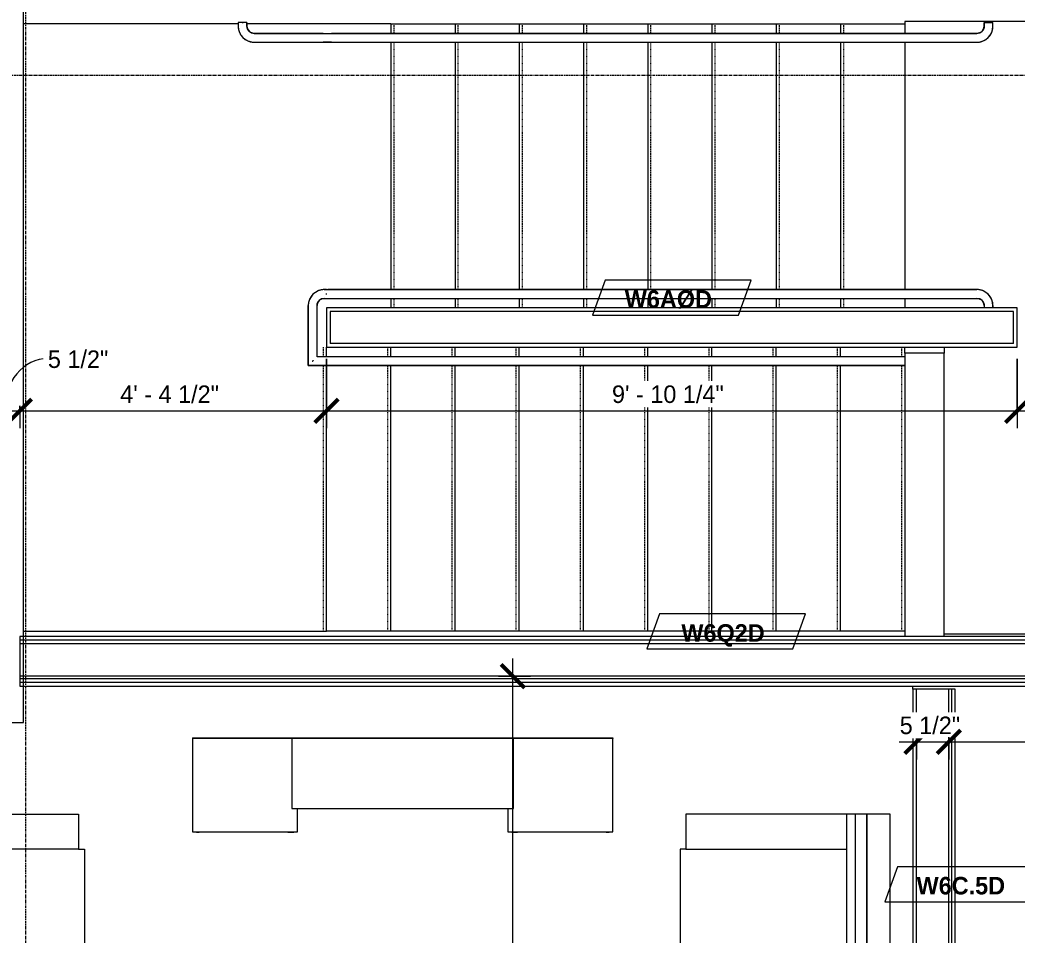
# Model space of a CAD drawing. Header units: inches. Extents: x -4058 to -1781, y 9814 to 12264.
# Drawn here: x -3823.8 to -3653.1, y 11387.9 to 11544.7 of the extents above; entities that cross this region are included whole.
import ezdxf

# ---------------------------------------------------------------- set-up
doc = ezdxf.new("R2010")
doc.units = ezdxf.units.IN
doc.header["$MEASUREMENT"] = 0
for name, pattern in [('Dash 3_32_', [0.1875, 0.09375, -0.09375]), ('Grid Line 1_2_', [0.875, 0.5, -0.125, 0.125, -0.125]), ('Overhead 1_16_', [0.101562, 0.0625, -0.039062])]:
    doc.linetypes.add(name, pattern=pattern)
for name, color, linetype, lineweight in [('0-1', 7, 'Continuous', 5), ('0-2', 7, 'Continuous', 9), ('A-ANNO-DIMS', 211, 'Continuous', 9), ('A-ANNO-DIMS-32', 211, 'Continuous', 9), ('A-DETL-1', 90, 'Dash 3_32_', 9), ('A-FLOR-1', 7, 'Continuous', 9), ('A-FLOR-2', 192, 'Continuous', 9), ('A-FLOR-HRAL-1', 7, 'Continuous', 9), ('A-WALL-1', 7, 'Continuous', 9), ('A-WALL-IDEN', 211, 'Continuous', 9), ('I-FURN', 30, 'Continuous', 9), ('I-WALL-3', 7, 'Continuous', 9), ('Q-CASE-1', 7, 'Continuous', 9), ('S-GRID-1', 1, 'Grid Line 1_2_', 9), ('S-STRS-1', 7, 'Continuous', 9), ('S-STRS-2', 7, 'Overhead 1_16_', 9)]:
    doc.layers.add(name, color=color, linetype=linetype, lineweight=lineweight)
doc.styles.add('Century Gothic', font='ufonts.com_century-gothic.ttf', dxfattribs={"height": 3})
doc.styles.add('Century Gothic_B', font='GOTHICB.TTF', dxfattribs={"height": 3})
doc.dimstyles.new('MARKETING_DIMENSION', dxfattribs={"dimscale": 12, "dimtxt": 3.132505, "dimasz": 0.333333, "dimexe": 0.25, "dimexo": 0.166667, "dimgap": 0.041667, "dimtad": 1, "dimdec": 4, "dimrnd": 0.0625, "dimzin": 3, "dimdsep": 46, "dimlunit": 4, "dimtxsty": 'Century Gothic', "dimblk1": 'OBLIQUE', "dimblk2": 'OBLIQUE', "dimsah": 1, "dimcen": 0.09, "dimdle": 0.25, "dimazin": 0, "dimtfac": 1, "dimtdec": 4, "dimtix": 1, "dimtmove": 0, "dimatfit": 3, "dimfxl": 1, "dimtvp": 1, "dimtfill": 1, "dimfrac": 2, "dimtolj": 1, "dimtzin": 0, "dimarcsym": 2})
doc.dimstyles.new('THE_DIMENSION_STRING_1', dxfattribs={"dimscale": 12, "dimtxt": 3.132505, "dimasz": 0.333333, "dimexe": 0.25, "dimexo": 0.166667, "dimgap": 0.041667, "dimtad": 1, "dimdec": 4, "dimrnd": 0.0625, "dimzin": 3, "dimdsep": 46, "dimlunit": 4, "dimtxsty": 'Century Gothic', "dimblk1": 'OBLIQUE', "dimblk2": 'OBLIQUE', "dimsah": 1, "dimcen": 0.09, "dimdle": 0.25, "dimazin": 0, "dimtfac": 1, "dimtdec": 4, "dimtix": 1, "dimtmove": 1, "dimatfit": 3, "dimfxl": 1, "dimtvp": 1, "dimtfill": 1, "dimfrac": 2, "dimtolj": 1, "dimtzin": 0, "dimarcsym": 2})
doc.dimstyles.new('THE_DIMENSION_STRING_2', dxfattribs={"dimscale": 12, "dimtxt": 3.132505, "dimasz": 0.333333, "dimexe": 0.25, "dimexo": 0.166667, "dimgap": 0.041667, "dimtad": 1, "dimdec": 4, "dimrnd": 0.0625, "dimzin": 3, "dimdsep": 46, "dimlunit": 4, "dimtxsty": 'Century Gothic', "dimblk1": 'OBLIQUE', "dimblk2": 'OBLIQUE', "dimsah": 1, "dimcen": 0.09, "dimdle": 0.25, "dimazin": 0, "dimtfac": 1, "dimtdec": 4, "dimtix": 1, "dimtmove": 0, "dimatfit": 3, "dimfxl": 1, "dimtvp": 1, "dimtfill": 1, "dimfrac": 2, "dimtolj": 1, "dimtzin": 0, "dimarcsym": 2})

# ---------------------------------------------------------------- blocks, each defined once
blk = doc.blocks.new('CTR - 1st Phase - Shell_rvt-1-UNITS PLANS - 3RD FLOOR')
at = {"layer": 'A-WALL-1'}
for p, q in [((-3823.2, 11433.2), (-3823.2, 11548.78)), ((-3823.2, 11424.95), (-3823.2, 11433.2)), ((-3823.2, 11424.33), (-3823.2, 11424.95)), ((-3851.85, 11424.33), (-3823.2, 11424.33))]:
    blk.add_line(p, q, dxfattribs=at)
blk = doc.blocks.new('CTR - 1st Phase - Common Walls_rvt-1-UNITS PLANS - 3RD FLOOR')
at = {"layer": 'A-WALL-1'}
for p, q in [((-3670.27, 11369.86), (-3670.27, 11430.06)), ((-3664.77, 11369.86), (-3664.77, 11430.06)), ((-3664.27, 11369.86), (-3664.27, 11430.06))]:
    blk.add_line(p, q, dxfattribs=at)
at = {"layer": 'I-WALL-3'}
for p, q in [((-3670.9, 11430.06), (-3670.9, 11369.86)), ((-3663.65, 11430.06), (-3670.9, 11430.06)), ((-3663.65, 11369.86), (-3663.65, 11430.06))]:
    blk.add_line(p, q, dxfattribs=at)
blk = doc.blocks.new('Top Rail Type - Top Rail_Internal_-2687278-UNITS PLANS - 3RD FLOOR')
at = {"layer": 'A-FLOR-HRAL-1'}
for p, q in [((-3771.3, 11498.5), (-3771.7, 11498.5)), ((-3759.93, 11498.5), (-3771.11, 11498.5)), ((-3672.41, 11498.5), (-3759.93, 11498.5)), ((-3659.95, 11498.5), (-3671.76, 11498.5)), ((-3771.7, 11497), (-3771.3, 11497)), ((-3771.11, 11497), (-3759.93, 11497)), ((-3759.93, 11497), (-3672.41, 11497)), ((-3671.76, 11497), (-3659.95, 11497)), ((-3774.45, 11495.75), (-3774.45, 11485.5)), ((-3772.95, 11487), (-3772.95, 11495.75)), ((-3658.7, 11495.75), (-3658.7, 11495.38)), ((-3657.2, 11495.38), (-3657.2, 11495.75)), ((-3771.88, 11487), (-3772.95, 11487)), ((-3672.32, 11487), (-3771.23, 11487)), ((-3774.45, 11485.5), (-3771.88, 11485.5)), ((-3771.23, 11485.5), (-3672.32, 11485.5))]:
    blk.add_line(p, q, dxfattribs=at)
at = {"layer": 'A-FLOR-HRAL-1', "flags": 128}
for points in [[(-3771.7, 11498.5), (-3771.81, 11498.5), (-3771.92, 11498.49), (-3772.03, 11498.48), (-3772.14, 11498.47), (-3772.25, 11498.45), (-3772.35, 11498.42), (-3772.46, 11498.39), (-3772.56, 11498.36), (-3772.67, 11498.33), (-3772.77, 11498.28), (-3772.87, 11498.24), (-3772.97, 11498.19), (-3773.07, 11498.14), (-3773.16, 11498.08), (-3773.25, 11498.02), (-3773.34, 11497.96), (-3773.43, 11497.89), (-3773.51, 11497.82), (-3773.59, 11497.75), (-3773.67, 11497.67), (-3773.75, 11497.59), (-3773.82, 11497.5), (-3773.89, 11497.42), (-3773.95, 11497.33), (-3774.01, 11497.24), (-3774.07, 11497.14), (-3774.12, 11497.05), (-3774.17, 11496.95), (-3774.22, 11496.85), (-3774.26, 11496.75), (-3774.3, 11496.65), (-3774.33, 11496.54), (-3774.36, 11496.43), (-3774.39, 11496.33), (-3774.41, 11496.22), (-3774.43, 11496.11), (-3774.44, 11496), (-3774.45, 11495.89), (-3774.45, 11495.78), (-3774.45, 11495.75)], [(-3671.76, 11498.5), (-3671.81, 11498.5), (-3671.86, 11498.5), (-3671.91, 11498.5), (-3671.96, 11498.5), (-3672.01, 11498.5), (-3672.06, 11498.5), (-3672.11, 11498.5), (-3672.16, 11498.5), (-3672.2, 11498.5), (-3672.25, 11498.5), (-3672.3, 11498.5), (-3672.34, 11498.5), (-3672.38, 11498.5), (-3672.41, 11498.5)], [(-3657.2, 11495.75), (-3657.2, 11495.86), (-3657.21, 11495.97), (-3657.22, 11496.08), (-3657.23, 11496.19), (-3657.25, 11496.3), (-3657.28, 11496.41), (-3657.31, 11496.51), (-3657.34, 11496.62), (-3657.38, 11496.72), (-3657.42, 11496.82), (-3657.46, 11496.92), (-3657.51, 11497.02), (-3657.56, 11497.12), (-3657.62, 11497.21), (-3657.68, 11497.3), (-3657.74, 11497.39), (-3657.81, 11497.48), (-3657.88, 11497.57), (-3657.96, 11497.65), (-3658.03, 11497.72), (-3658.11, 11497.8), (-3658.2, 11497.87), (-3658.28, 11497.94), (-3658.37, 11498), (-3658.46, 11498.07), (-3658.56, 11498.12), (-3658.65, 11498.18), (-3658.75, 11498.23), (-3658.85, 11498.27), (-3658.95, 11498.32), (-3659.06, 11498.35), (-3659.16, 11498.39), (-3659.27, 11498.42), (-3659.37, 11498.44), (-3659.48, 11498.46), (-3659.59, 11498.48), (-3659.7, 11498.49), (-3659.81, 11498.5), (-3659.92, 11498.5), (-3659.95, 11498.5)], [(-3772.95, 11495.75), (-3772.95, 11495.8), (-3772.94, 11495.85), (-3772.94, 11495.9), (-3772.93, 11495.95), (-3772.92, 11496), (-3772.91, 11496.05), (-3772.9, 11496.1), (-3772.89, 11496.15), (-3772.87, 11496.19), (-3772.85, 11496.24), (-3772.83, 11496.28), (-3772.81, 11496.33), (-3772.78, 11496.37), (-3772.76, 11496.42), (-3772.73, 11496.46), (-3772.7, 11496.5), (-3772.67, 11496.54), (-3772.64, 11496.58), (-3772.6, 11496.61), (-3772.57, 11496.65), (-3772.53, 11496.68), (-3772.5, 11496.72), (-3772.46, 11496.75), (-3772.42, 11496.78), (-3772.37, 11496.8), (-3772.33, 11496.83), (-3772.29, 11496.85), (-3772.24, 11496.88), (-3772.2, 11496.9), (-3772.15, 11496.92), (-3772.1, 11496.93), (-3772.06, 11496.95), (-3772.01, 11496.96), (-3771.96, 11496.97), (-3771.91, 11496.98), (-3771.86, 11496.99), (-3771.81, 11497), (-3771.76, 11497), (-3771.71, 11497), (-3771.7, 11497)], [(-3672.41, 11497), (-3672.37, 11497), (-3672.33, 11497), (-3672.28, 11497), (-3672.23, 11497), (-3672.19, 11497), (-3672.14, 11497), (-3672.09, 11497), (-3672.04, 11497), (-3672, 11497), (-3671.95, 11497), (-3671.9, 11497), (-3671.85, 11497), (-3671.8, 11497), (-3671.76, 11497)], [(-3659.95, 11497), (-3659.9, 11497), (-3659.85, 11497), (-3659.8, 11496.99), (-3659.75, 11496.99), (-3659.7, 11496.98), (-3659.65, 11496.97), (-3659.6, 11496.95), (-3659.56, 11496.94), (-3659.51, 11496.92), (-3659.46, 11496.9), (-3659.42, 11496.88), (-3659.37, 11496.86), (-3659.33, 11496.84), (-3659.28, 11496.81), (-3659.24, 11496.78), (-3659.2, 11496.75), (-3659.16, 11496.72), (-3659.12, 11496.69), (-3659.09, 11496.66), (-3659.05, 11496.62), (-3659.02, 11496.59), (-3658.99, 11496.55), (-3658.95, 11496.51), (-3658.92, 11496.47), (-3658.9, 11496.43), (-3658.87, 11496.38), (-3658.85, 11496.34), (-3658.82, 11496.3), (-3658.8, 11496.25), (-3658.78, 11496.2), (-3658.77, 11496.16), (-3658.75, 11496.11), (-3658.74, 11496.06), (-3658.73, 11496.01), (-3658.72, 11495.96), (-3658.71, 11495.91), (-3658.7, 11495.87), (-3658.7, 11495.82), (-3658.7, 11495.77), (-3658.7, 11495.75)], [(-3771.23, 11487), (-3771.28, 11487), (-3771.32, 11487), (-3771.37, 11487), (-3771.41, 11487), (-3771.46, 11487), (-3771.51, 11487), (-3771.56, 11487), (-3771.6, 11487), (-3771.65, 11487), (-3771.7, 11487), (-3771.75, 11487), (-3771.8, 11487), (-3771.85, 11487), (-3771.88, 11487)], [(-3771.88, 11485.5), (-3771.83, 11485.5), (-3771.78, 11485.5), (-3771.73, 11485.5), (-3771.69, 11485.5), (-3771.64, 11485.5), (-3771.59, 11485.5), (-3771.54, 11485.5), (-3771.49, 11485.5), (-3771.44, 11485.5), (-3771.4, 11485.5), (-3771.35, 11485.5), (-3771.31, 11485.5), (-3771.26, 11485.5), (-3771.23, 11485.5)]]:
    blk.add_lwpolyline(points, dxfattribs=at)
at = {"layer": 'A-FLOR-HRAL-1'}
blk.add_open_spline([(-3771.32, 11497.67), (-3771.32, 11497.7), (-3771.32, 11497.75), (-3771.32, 11497.8), (-3771.32, 11497.83)], degree=3, dxfattribs=at)
blk.add_open_spline([(-3773.61, 11486.34), (-3773.62, 11486.33), (-3773.65, 11486.3), (-3773.7, 11486.25), (-3773.75, 11486.2), (-3773.78, 11486.17), (-3773.79, 11486.16)], degree=3, knots=[0.46086968, 0.46086968, 0.46086968, 0.46086968, 0.47916667, 0.5, 0.52083333, 0.53913032, 0.53913032, 0.53913032, 0.53913032], dxfattribs=at)
blk = doc.blocks.new('Top Rail Type - Top Rail_Internal_-V3-UNITS PLANS - 3RD FLOOR')
at = {"layer": 'A-FLOR-HRAL-1'}
for p, q in [((-3771.7, 11498.5), (-3771.32, 11498.5)), ((-3771.32, 11498.5), (-3672.8, 11498.5)), ((-3672.8, 11498.5), (-3671.76, 11498.5)), ((-3671.76, 11498.5), (-3659.95, 11498.5)), ((-3771.7, 11497), (-3771.32, 11497)), ((-3771.32, 11497), (-3672.8, 11497)), ((-3672.8, 11497), (-3671.76, 11497)), ((-3671.76, 11497), (-3659.95, 11497)), ((-3774.45, 11485.5), (-3774.45, 11495.75)), ((-3772.95, 11487), (-3772.95, 11495.75)), ((-3658.7, 11495.75), (-3658.7, 11495.38)), ((-3657.2, 11495.75), (-3657.2, 11495.38)), ((-3771.88, 11487), (-3772.95, 11487)), ((-3770.84, 11487), (-3771.88, 11487)), ((-3672.32, 11487), (-3770.84, 11487)), ((-3771.88, 11485.5), (-3774.45, 11485.5)), ((-3770.84, 11485.5), (-3771.88, 11485.5)), ((-3672.32, 11485.5), (-3770.84, 11485.5))]:
    blk.add_line(p, q, dxfattribs=at)
for centre, radius, start, end in [((-3771.7, 11495.75), 2.75, 90, 180), ((-3659.95, 11495.75), 2.75, 0, 90), ((-3771.7, 11495.75), 1.25, 90, 180), ((-3659.95, 11495.75), 1.25, 0, 90)]:
    blk.add_arc(centre, radius, start, end, dxfattribs=at)
blk = doc.blocks.new('Top Rail Type - Top Rail_Internal_-2687280-UNITS PLANS - 3RD FLOOR')
at = {"layer": 'A-FLOR-HRAL-1'}
for p, q in [((-3786.45, 11544.25), (-3786.45, 11543.63)), ((-3785.79, 11544.25), (-3785.61, 11544.25)), ((-3784.95, 11543.63), (-3784.95, 11544.25)), ((-3658.7, 11544.25), (-3658.7, 11543.63)), ((-3658.04, 11544.25), (-3657.86, 11544.25)), ((-3657.2, 11543.63), (-3657.2, 11544.25)), ((-3771.88, 11542.38), (-3783.7, 11542.38)), ((-3759.93, 11542.38), (-3770.45, 11542.38)), ((-3672.41, 11542.38), (-3759.93, 11542.38)), ((-3659.95, 11542.38), (-3671.76, 11542.38)), ((-3783.7, 11540.88), (-3771.88, 11540.88)), ((-3770.45, 11540.88), (-3759.93, 11540.88)), ((-3759.93, 11540.88), (-3672.41, 11540.88)), ((-3671.76, 11540.88), (-3659.95, 11540.88))]:
    blk.add_line(p, q, dxfattribs=at)
at = {"layer": 'A-FLOR-HRAL-1', "flags": 128}
for points in [[(-3786.45, 11543.63), (-3786.45, 11543.52), (-3786.44, 11543.41), (-3786.43, 11543.3), (-3786.41, 11543.19), (-3786.39, 11543.08), (-3786.37, 11542.97), (-3786.34, 11542.87), (-3786.31, 11542.76), (-3786.27, 11542.66), (-3786.23, 11542.56), (-3786.19, 11542.46), (-3786.14, 11542.36), (-3786.09, 11542.26), (-3786.03, 11542.17), (-3785.97, 11542.07), (-3785.9, 11541.98), (-3785.84, 11541.9), (-3785.77, 11541.81), (-3785.69, 11541.73), (-3785.61, 11541.65), (-3785.53, 11541.58), (-3785.45, 11541.51), (-3785.36, 11541.44), (-3785.28, 11541.37), (-3785.18, 11541.31), (-3785.09, 11541.26), (-3784.99, 11541.2), (-3784.9, 11541.15), (-3784.8, 11541.11), (-3784.7, 11541.06), (-3784.59, 11541.03), (-3784.49, 11540.99), (-3784.38, 11540.96), (-3784.27, 11540.94), (-3784.17, 11540.92), (-3784.06, 11540.9), (-3783.95, 11540.89), (-3783.84, 11540.88), (-3783.73, 11540.88), (-3783.7, 11540.88)], [(-3783.7, 11542.38), (-3783.75, 11542.38), (-3783.8, 11542.38), (-3783.85, 11542.39), (-3783.9, 11542.39), (-3783.95, 11542.4), (-3784, 11542.41), (-3784.04, 11542.43), (-3784.09, 11542.44), (-3784.14, 11542.46), (-3784.19, 11542.48), (-3784.23, 11542.5), (-3784.28, 11542.52), (-3784.32, 11542.54), (-3784.36, 11542.57), (-3784.4, 11542.6), (-3784.45, 11542.62), (-3784.48, 11542.65), (-3784.52, 11542.69), (-3784.56, 11542.72), (-3784.6, 11542.76), (-3784.63, 11542.79), (-3784.66, 11542.83), (-3784.69, 11542.87), (-3784.72, 11542.91), (-3784.75, 11542.95), (-3784.78, 11542.99), (-3784.8, 11543.04), (-3784.82, 11543.08), (-3784.84, 11543.13), (-3784.86, 11543.17), (-3784.88, 11543.22), (-3784.9, 11543.27), (-3784.91, 11543.32), (-3784.92, 11543.37), (-3784.93, 11543.41), (-3784.94, 11543.46), (-3784.94, 11543.51), (-3784.95, 11543.56), (-3784.95, 11543.61), (-3784.95, 11543.63)], [(-3659.95, 11540.88), (-3659.84, 11540.88), (-3659.73, 11540.89), (-3659.62, 11540.9), (-3659.51, 11540.91), (-3659.4, 11540.93), (-3659.3, 11540.96), (-3659.19, 11540.98), (-3659.08, 11541.02), (-3658.98, 11541.05), (-3658.88, 11541.09), (-3658.78, 11541.14), (-3658.68, 11541.19), (-3658.58, 11541.24), (-3658.49, 11541.3), (-3658.4, 11541.36), (-3658.31, 11541.42), (-3658.22, 11541.49), (-3658.14, 11541.56), (-3658.05, 11541.63), (-3657.98, 11541.71), (-3657.9, 11541.79), (-3657.83, 11541.87), (-3657.76, 11541.96), (-3657.7, 11542.05), (-3657.63, 11542.14), (-3657.58, 11542.23), (-3657.52, 11542.33), (-3657.47, 11542.43), (-3657.43, 11542.53), (-3657.39, 11542.63), (-3657.35, 11542.73), (-3657.31, 11542.84), (-3657.28, 11542.94), (-3657.26, 11543.05), (-3657.24, 11543.16), (-3657.22, 11543.27), (-3657.21, 11543.38), (-3657.2, 11543.49), (-3657.2, 11543.6), (-3657.2, 11543.63)], [(-3658.7, 11543.63), (-3658.7, 11543.58), (-3658.7, 11543.53), (-3658.71, 11543.48), (-3658.71, 11543.43), (-3658.72, 11543.38), (-3658.73, 11543.33), (-3658.75, 11543.28), (-3658.76, 11543.23), (-3658.78, 11543.19), (-3658.8, 11543.14), (-3658.82, 11543.09), (-3658.84, 11543.05), (-3658.86, 11543.01), (-3658.89, 11542.96), (-3658.92, 11542.92), (-3658.95, 11542.88), (-3658.98, 11542.84), (-3659.01, 11542.8), (-3659.04, 11542.77), (-3659.08, 11542.73), (-3659.11, 11542.7), (-3659.15, 11542.66), (-3659.19, 11542.63), (-3659.23, 11542.6), (-3659.27, 11542.58), (-3659.32, 11542.55), (-3659.36, 11542.52), (-3659.4, 11542.5), (-3659.45, 11542.48), (-3659.5, 11542.46), (-3659.54, 11542.44), (-3659.59, 11542.43), (-3659.64, 11542.42), (-3659.69, 11542.4), (-3659.74, 11542.4), (-3659.79, 11542.39), (-3659.84, 11542.38), (-3659.89, 11542.38), (-3659.94, 11542.38), (-3659.95, 11542.38)], [(-3771.88, 11542.38), (-3771.77, 11542.38), (-3771.66, 11542.38), (-3771.56, 11542.38), (-3771.45, 11542.38), (-3771.34, 11542.38), (-3771.23, 11542.38), (-3771.12, 11542.38), (-3771.02, 11542.38), (-3770.92, 11542.38), (-3770.81, 11542.38), (-3770.71, 11542.38), (-3770.61, 11542.38), (-3770.52, 11542.38), (-3770.45, 11542.38)], [(-3671.76, 11542.38), (-3671.81, 11542.38), (-3671.86, 11542.38), (-3671.91, 11542.38), (-3671.96, 11542.38), (-3672.01, 11542.38), (-3672.06, 11542.38), (-3672.11, 11542.38), (-3672.16, 11542.38), (-3672.2, 11542.38), (-3672.25, 11542.38), (-3672.3, 11542.38), (-3672.34, 11542.38), (-3672.38, 11542.38), (-3672.41, 11542.38)], [(-3770.45, 11540.88), (-3770.55, 11540.88), (-3770.65, 11540.88), (-3770.75, 11540.88), (-3770.85, 11540.88), (-3770.95, 11540.88), (-3771.05, 11540.88), (-3771.16, 11540.88), (-3771.27, 11540.88), (-3771.37, 11540.88), (-3771.48, 11540.88), (-3771.59, 11540.88), (-3771.7, 11540.88), (-3771.81, 11540.88), (-3771.88, 11540.88)], [(-3672.41, 11540.88), (-3672.37, 11540.88), (-3672.33, 11540.88), (-3672.28, 11540.88), (-3672.23, 11540.88), (-3672.19, 11540.88), (-3672.14, 11540.88), (-3672.09, 11540.88), (-3672.04, 11540.88), (-3672, 11540.88), (-3671.95, 11540.88), (-3671.9, 11540.88), (-3671.85, 11540.88), (-3671.8, 11540.88), (-3671.76, 11540.88)]]:
    blk.add_lwpolyline(points, dxfattribs=at)
blk = doc.blocks.new('Top Rail Type - Top Rail_Internal_-V6-UNITS PLANS - 3RD FLOOR')
at = {"layer": 'A-FLOR-HRAL-1'}
for p, q in [((-3784.95, 11544.25), (-3786.45, 11544.25)), ((-3786.45, 11544.25), (-3786.45, 11543.63)), ((-3784.95, 11544.25), (-3784.95, 11543.63)), ((-3658.7, 11544.25), (-3657.2, 11544.25)), ((-3658.7, 11543.63), (-3658.7, 11544.25)), ((-3657.2, 11543.63), (-3657.2, 11544.25)), ((-3783.7, 11542.38), (-3771.88, 11542.38)), ((-3771.88, 11542.38), (-3770.84, 11542.38)), ((-3770.84, 11542.38), (-3672.8, 11542.38)), ((-3672.8, 11542.38), (-3671.76, 11542.38)), ((-3671.76, 11542.38), (-3659.95, 11542.38)), ((-3783.7, 11540.88), (-3771.88, 11540.88)), ((-3771.88, 11540.88), (-3770.84, 11540.88)), ((-3770.84, 11540.88), (-3672.8, 11540.88)), ((-3672.8, 11540.88), (-3671.76, 11540.88)), ((-3671.76, 11540.88), (-3659.95, 11540.88))]:
    blk.add_line(p, q, dxfattribs=at)
for centre, radius, start, end in [((-3783.7, 11543.63), 2.75, 180, 270), ((-3783.7, 11543.63), 1.25, 180, 270), ((-3659.95, 11543.63), 2.75, 270, 0), ((-3659.95, 11543.63), 1.25, 270, 0)]:
    blk.add_arc(centre, radius, start, end, dxfattribs=at)
blk = doc.blocks.new('top of stairs parapet wall2 - top of stairs parapet wall-2386922-UNITS PLANS - 3RD FLOOR')
at = {"layer": 'Q-CASE-1'}
for p, q in [((-2583.7, 10168.59), (-2632.25, 10168.59)), ((-2583.7, 10161.84), (-2583.7, 10168.59)), ((-2632.25, 10161.84), (-2583.7, 10161.84))]:
    blk.add_line(p, q, dxfattribs=at)
blk = doc.blocks.new('CTR - 1st Phase -Stairs _ Elevators_rvt-1-UNITS PLANS - 3RD FLOOR')
at = {"layer": 'A-FLOR-1'}
for p, q in [((-3586.95, 11544.44), (-3672.32, 11544.44)), ((-3672.32, 11544.44), (-3672.32, 11542.38)), ((-3672.32, 11540.88), (-3672.32, 11498.5)), ((-3672.32, 11497), (-3672.32, 11495.38)), ((-3665.57, 11439.56), (-3593.07, 11439.56))]:
    blk.add_line(p, q, dxfattribs=at)
at = {"layer": 'A-WALL-1'}
for p, q in [((-3770.7, 11494.75), (-3770.7, 11489.25)), ((-3653.7, 11494.75), (-3770.7, 11494.75)), ((-3653.7, 11489.25), (-3653.7, 11494.75)), ((-3653.7, 11489.25), (-3770.7, 11489.25)), ((-3629.32, 11438.44), (-3823.82, 11438.44)), ((-3629.32, 11437.81), (-3823.82, 11437.81)), ((-3629.32, 11432.31), (-3823.82, 11432.31)), ((-3629.32, 11431.81), (-3823.82, 11431.81)), ((-3629.32, 11431.19), (-3823.82, 11431.19))]:
    blk.add_line(p, q, dxfattribs=at)
at = {"layer": 'I-WALL-3'}
for p, q in [((-3653.07, 11495.38), (-3771.32, 11495.38)), ((-3771.32, 11495.38), (-3771.32, 11494.75)), ((-3653.07, 11494.75), (-3653.07, 11495.38)), ((-3771.32, 11494.75), (-3771.32, 11489.25)), ((-3653.07, 11489.25), (-3653.07, 11494.75)), ((-3771.32, 11489.25), (-3771.32, 11488.63)), ((-3771.32, 11488.63), (-3653.07, 11488.63)), ((-3672.32, 11487.61), (-3672.32, 11488.63)), ((-3665.57, 11488.63), (-3665.57, 11487.61)), ((-3653.07, 11488.63), (-3653.07, 11489.25)), ((-3629.32, 11439.06), (-3823.82, 11439.06)), ((-3823.82, 11439.06), (-3823.82, 11430.56)), ((-3823.82, 11430.56), (-3629.32, 11430.56))]:
    blk.add_line(p, q, dxfattribs=at)
at = {"layer": 'S-STRS-1'}
for p, q in [((-3786.45, 11544), (-3823.2, 11544)), ((-3760.32, 11544), (-3784.95, 11544)), ((-3760.32, 11544), (-3760.32, 11542.38)), ((-3760.32, 11544), (-3749.32, 11544)), ((-3749.32, 11544), (-3738.32, 11544)), ((-3749.32, 11544), (-3749.32, 11542.38)), ((-3738.32, 11544), (-3727.32, 11544)), ((-3738.32, 11544), (-3738.32, 11542.38)), ((-3727.32, 11544), (-3716.32, 11544)), ((-3727.32, 11544), (-3727.32, 11542.38)), ((-3716.32, 11544), (-3705.32, 11544)), ((-3716.32, 11544), (-3716.32, 11542.38)), ((-3705.32, 11544), (-3694.32, 11544)), ((-3705.32, 11544), (-3705.32, 11542.38)), ((-3694.32, 11544), (-3683.32, 11544)), ((-3694.32, 11544), (-3694.32, 11542.38)), ((-3683.32, 11544), (-3672.32, 11544)), ((-3683.32, 11544), (-3683.32, 11542.38)), ((-3760.32, 11540.88), (-3760.32, 11498.5)), ((-3749.32, 11540.88), (-3749.32, 11498.5)), ((-3738.32, 11540.88), (-3738.32, 11498.5)), ((-3727.32, 11540.88), (-3727.32, 11498.5)), ((-3716.32, 11540.88), (-3716.32, 11498.5)), ((-3705.32, 11540.88), (-3705.32, 11498.5)), ((-3694.32, 11540.88), (-3694.32, 11498.5)), ((-3683.32, 11540.88), (-3683.32, 11498.5)), ((-3760.32, 11497), (-3760.32, 11495.38)), ((-3749.32, 11497), (-3749.32, 11495.38)), ((-3738.32, 11497), (-3738.32, 11495.38)), ((-3727.32, 11497), (-3727.32, 11495.38)), ((-3716.32, 11497), (-3716.32, 11495.38)), ((-3705.32, 11497), (-3705.32, 11495.38)), ((-3694.32, 11497), (-3694.32, 11495.38)), ((-3683.32, 11497), (-3683.32, 11495.38)), ((-3771.32, 11487), (-3771.32, 11488.63)), ((-3760.32, 11487), (-3760.32, 11488.63)), ((-3749.32, 11487), (-3749.32, 11488.63)), ((-3738.32, 11487), (-3738.32, 11488.63)), ((-3727.32, 11487), (-3727.32, 11488.63)), ((-3716.32, 11487), (-3716.32, 11488.63)), ((-3705.32, 11487), (-3705.32, 11488.63)), ((-3694.32, 11487), (-3694.32, 11488.63)), ((-3683.32, 11487), (-3683.32, 11488.63)), ((-3771.32, 11440), (-3771.32, 11485.5)), ((-3760.32, 11440), (-3760.32, 11485.5)), ((-3749.32, 11440), (-3749.32, 11485.5)), ((-3738.32, 11440), (-3738.32, 11485.5)), ((-3727.32, 11440), (-3727.32, 11485.5)), ((-3716.32, 11440), (-3716.32, 11485.5)), ((-3705.32, 11440), (-3705.32, 11485.5)), ((-3694.32, 11440), (-3694.32, 11485.5)), ((-3683.32, 11440), (-3683.32, 11485.5)), ((-3823.2, 11440), (-3771.32, 11440)), ((-3760.32, 11440), (-3771.32, 11440)), ((-3749.32, 11440), (-3760.32, 11440)), ((-3738.32, 11440), (-3749.32, 11440)), ((-3727.32, 11440), (-3738.32, 11440)), ((-3716.32, 11440), (-3727.32, 11440)), ((-3705.32, 11440), (-3716.32, 11440)), ((-3694.32, 11440), (-3705.32, 11440)), ((-3683.32, 11440), (-3694.32, 11440)), ((-3672.32, 11440), (-3683.32, 11440))]:
    blk.add_line(p, q, dxfattribs=at)
at = {"layer": 'S-STRS-2'}
for p, q in [((-3759.82, 11544), (-3759.82, 11542.38)), ((-3748.82, 11544), (-3748.82, 11542.38)), ((-3737.82, 11544), (-3737.82, 11542.38)), ((-3726.82, 11544), (-3726.82, 11542.38)), ((-3715.82, 11544), (-3715.82, 11542.38)), ((-3704.82, 11544), (-3704.82, 11542.38)), ((-3693.82, 11544), (-3693.82, 11542.38)), ((-3682.82, 11544), (-3682.82, 11542.38)), ((-3759.82, 11540.88), (-3759.82, 11498.5)), ((-3748.82, 11540.88), (-3748.82, 11498.5)), ((-3737.82, 11540.88), (-3737.82, 11498.5)), ((-3726.82, 11540.88), (-3726.82, 11498.5)), ((-3715.82, 11540.88), (-3715.82, 11498.5)), ((-3704.82, 11540.88), (-3704.82, 11498.5)), ((-3693.82, 11540.88), (-3693.82, 11498.5)), ((-3682.82, 11540.88), (-3682.82, 11498.5)), ((-3759.82, 11497), (-3759.82, 11495.38)), ((-3748.82, 11497), (-3748.82, 11495.38)), ((-3737.82, 11497), (-3737.82, 11495.38)), ((-3726.82, 11497), (-3726.82, 11495.38)), ((-3715.82, 11497), (-3715.82, 11495.38)), ((-3704.82, 11497), (-3704.82, 11495.38)), ((-3693.82, 11497), (-3693.82, 11495.38)), ((-3682.82, 11497), (-3682.82, 11495.38)), ((-3771.82, 11487), (-3771.82, 11488.63)), ((-3760.82, 11487), (-3760.82, 11488.63)), ((-3749.82, 11487), (-3749.82, 11488.63)), ((-3738.82, 11487), (-3738.82, 11488.63)), ((-3727.82, 11487), (-3727.82, 11488.63)), ((-3716.82, 11487), (-3716.82, 11488.63)), ((-3705.82, 11487), (-3705.82, 11488.63)), ((-3694.82, 11487), (-3694.82, 11488.63)), ((-3683.82, 11487), (-3683.82, 11488.63)), ((-3672.82, 11487), (-3672.82, 11488.63)), ((-3771.82, 11440), (-3771.82, 11485.5)), ((-3760.82, 11440), (-3760.82, 11485.5)), ((-3749.82, 11440), (-3749.82, 11485.5)), ((-3738.82, 11440), (-3738.82, 11485.5)), ((-3727.82, 11440), (-3727.82, 11485.5)), ((-3716.82, 11440), (-3716.82, 11485.5)), ((-3705.82, 11440), (-3705.82, 11485.5)), ((-3694.82, 11440), (-3694.82, 11485.5)), ((-3683.82, 11440), (-3683.82, 11485.5)), ((-3672.82, 11440), (-3672.82, 11485.5))]:
    blk.add_line(p, q, dxfattribs=at)
at = {"layer": '0-2'}
for name in ['Top Rail Type - Top Rail_Internal_-2687280-UNITS PLANS - 3RD FLOOR', 'Top Rail Type - Top Rail_Internal_-V6-UNITS PLANS - 3RD FLOOR', 'Top Rail Type - Top Rail_Internal_-2687278-UNITS PLANS - 3RD FLOOR', 'Top Rail Type - Top Rail_Internal_-V3-UNITS PLANS - 3RD FLOOR']:
    blk.add_blockref(name, (0, 0), dxfattribs=at)
at = {"layer": '0-2', "rotation": 90}
blk.add_blockref('top of stairs parapet wall2 - top of stairs parapet wall-2386922-UNITS PLANS - 3RD FLOOR', (6496.27, 14071.31), dxfattribs=at)
blk = doc.blocks.new('Entertainment_Center_14771 - Entertainment_Center_14771-3403083-UNITS PLANS - 3RD FLOOR')
at = {"layer": 'I-FURN'}
for p, q in [((-18, 10), (-36, 10)), ((-36, 10), (-36, -6)), ((-34.85, 10.03), (-35.34, 10.03)), ((-35.34, 10.03), (-35.34, 10)), ((-34.85, 10), (-34.85, 10.03)), ((-18.66, 10.03), (-19.66, 10.03)), ((-19.66, 10.03), (-19.66, 10)), ((-18.66, 10), (-18.66, 10.03)), ((-18, 6), (-18, 10)), ((36, 10), (18, 10)), ((18, 10), (18, 6)), ((18.66, 10.03), (18.66, 10)), ((19.66, 10.03), (18.66, 10.03)), ((19.66, 10), (19.66, 10.03)), ((35.34, 10.03), (34.85, 10.03)), ((34.85, 10.03), (34.85, 10)), ((35.34, 10), (35.34, 10.03)), ((36, -6), (36, 10)), ((19, 6), (-19, 6)), ((-19, 6), (-19, -6)), ((19, -6), (19, 6)), ((-36, -6), (-19, -6)), ((-36, -6.13), (-36, -6)), ((-36, -6), (-19, -6)), ((-19, -6.13), (-36, -6.13)), ((-19, -6), (19, -6)), ((-19, -6.13), (-19, -6)), ((-19, -6), (19, -6)), ((19, -6.13), (-19, -6.13)), ((19, -6), (36, -6)), ((19, -6), (19, -6.13)), ((19, -6), (36, -6)), ((36, -6.13), (19, -6.13)), ((36, -6.13), (36, -6))]:
    blk.add_line(p, q, dxfattribs=at)
blk = doc.blocks.new('Couch-Both_Arms-Generic - 2-1352635-UNITS PLANS - 3RD FLOOR')
at = {"layer": 'I-FURN'}
for p, q in [((24, 17.5), (-24, 17.5)), ((-24, 17.5), (-24, 13.5)), ((24, 13.5), (24, 17.5)), ((-24, 13.5), (24, 13.5)), ((24, 13.5), (-24, 13.5)), ((-24, 13.5), (-24, 10)), ((24, 10), (24, 13.5)), ((-24, 11.5), (24, 11.5)), ((-24, 10), (-24, -17.5)), ((-24, 10), (24, 10)), ((-18, -17.5), (-18, 10)), ((18, 10), (18, -17.5)), ((24, -17.5), (24, 10)), ((-24, -17.5), (-18, -17.5)), ((-18, -17.5), (-18, -18.5)), ((-18, -18.5), (18, -18.5)), ((18, -18.5), (18, -17.5)), ((18, -17.5), (24, -17.5))]:
    blk.add_line(p, q, dxfattribs=at)
blk = doc.blocks.new('Couch-Both_Arms-Generic - 2-1523460-UNITS PLANS - 3RD FLOOR')
at = {"layer": 'I-FURN'}
for p, q in [((-24, 17.5), (-18, 17.5)), ((-24, -10), (-24, 17.5)), ((-18, 18.5), (18, 18.5)), ((-18, 17.5), (-18, 18.5)), ((-18, 17.5), (-18, -10)), ((18, 18.5), (18, 17.5)), ((18, 17.5), (24, 17.5)), ((18, -10), (18, 17.5)), ((24, 17.5), (24, -10)), ((-24, -10), (24, -10)), ((-24, -13.5), (-24, -10)), ((24, -10), (24, -13.5)), ((-24, -11.5), (24, -11.5)), ((-24, -13.5), (24, -13.5)), ((-24, -17.5), (-24, -13.5)), ((24, -13.5), (-24, -13.5)), ((24, -13.5), (24, -17.5)), ((24, -17.5), (-24, -17.5))]:
    blk.add_line(p, q, dxfattribs=at)
blk = doc.blocks.new('Wall Tag - Arch Wall-3956453-UNITS PLANS - 3RD FLOOR')
at = {"layer": 'A-WALL-IDEN'}
for p, q in [((-0.3561, 0.0937), (-0.4244, -0.0937)), ((0.4244, 0.0937), (-0.3561, 0.0937)), ((0.3561, -0.0937), (0.4244, 0.0937)), ((-0.4244, -0.0937), (0.3561, -0.0937))]:
    blk.add_line(p, q, dxfattribs=at)
blk = doc.blocks.new('DIMBLOCK337-UNITS PLANS - 3RD FLOOR')
at = {"layer": 'A-ANNO-DIMS-32', "lineweight": 50}
for p, q in [((-3670.27, 11421.02), (-3668.27, 11423.02)), ((-3664.77, 11421.02), (-3662.77, 11423.02)), ((-3670.27, 11421.02), (-3672.27, 11419.02)), ((-3664.77, 11421.02), (-3666.77, 11419.02))]:
    blk.add_line(p, q, dxfattribs=at)
at = {"layer": 'A-ANNO-DIMS-32'}
for p, q in [((-3670.27, 11421.84), (-3670.27, 11418.02)), ((-3670.27, 11421.02), (-3670.27, 11421.84)), ((-3664.77, 11421.84), (-3664.77, 11418.02)), ((-3664.77, 11421.02), (-3664.77, 11421.84)), ((-3673.27, 11421.02), (-3664.77, 11421.02))]:
    blk.add_line(p, q, dxfattribs=at)
at = {"layer": 'A-ANNO-DIMS-32', "color": 0, "insert": (-3673.17, 11425.36), "char_height": 3, "width": 13.5444, "attachment_point": 1, "line_spacing_factor": 0.984502, "style": 'Century Gothic', "bg_fill": 3, "box_fill_scale": 1.25, "bg_fill_color": 256, "bg_fill_true_color": 13158600, "bg_fill_transparency": 0}
blk.add_mtext('5 1/2"', dxfattribs=at)
blk = doc.blocks.new('_Oblique')
at = {"color": 0, "linetype": 'ByBlock', "lineweight": -2}
blk.add_line((-0.5, -0.5), (0.5, 0.5), dxfattribs=at)
blk = doc.blocks.new('DIMBLOCK338-UNITS PLANS - 3RD FLOOR')
at = {"layer": 'A-ANNO-DIMS-32'}
for p, q in [((-3485.7, 11430.19), (-3485.7, 11418.02)), ((-3485.7, 11421.02), (-3485.7, 11430.19)), ((-3664.77, 11421.84), (-3664.77, 11418.02)), ((-3664.77, 11421.02), (-3664.77, 11421.84)), ((-3664.77, 11421.02), (-3482.7, 11421.02))]:
    blk.add_line(p, q, dxfattribs=at)
at = {"layer": 'A-ANNO-DIMS-32', "lineweight": 50}
for p, q in [((-3664.77, 11421.02), (-3662.77, 11423.02)), ((-3485.7, 11421.02), (-3483.7, 11423.02)), ((-3664.77, 11421.02), (-3666.77, 11419.02)), ((-3485.7, 11421.02), (-3487.7, 11419.02))]:
    blk.add_line(p, q, dxfattribs=at)
at = {"layer": 'A-ANNO-DIMS-32', "color": 0, "insert": (-3587.82, 11425.36), "char_height": 3, "width": 30.1914, "attachment_point": 1, "line_spacing_factor": 0.984502, "style": 'Century Gothic', "bg_fill": 3, "box_fill_scale": 1.25, "bg_fill_color": 256, "bg_fill_true_color": 13158600, "bg_fill_transparency": 0}
blk.add_mtext('14\' - 11 1/16"', dxfattribs=at)
blk = doc.blocks.new('DIMBLOCK387-UNITS PLANS - 3RD FLOOR')
at = {"layer": 'A-ANNO-DIMS-32', "lineweight": 50}
for p, q in [((-3829.32, 11477.74), (-3827.32, 11479.74)), ((-3823.82, 11477.74), (-3821.82, 11479.74)), ((-3829.32, 11477.74), (-3831.32, 11475.74)), ((-3823.82, 11477.74), (-3825.82, 11475.74))]:
    blk.add_line(p, q, dxfattribs=at)
at = {"layer": 'A-ANNO-DIMS-32'}
for p, q in [((-3829.32, 11478.57), (-3829.32, 11474.74)), ((-3829.32, 11477.74), (-3829.32, 11478.57)), ((-3823.82, 11478.57), (-3823.82, 11474.74)), ((-3823.82, 11477.74), (-3823.82, 11478.57)), ((-3829.32, 11477.74), (-3823.82, 11477.74))]:
    blk.add_line(p, q, dxfattribs=at)
blk.add_ellipse((-3819.04, 11477.74), major_axis=(0, 8.95), ratio=0.841458, start_param=0, end_param=1.570796, dxfattribs=at)
at = {"layer": 'A-ANNO-DIMS-32', "color": 0, "insert": (-3819.04, 11488.08), "char_height": 3, "width": 13.5444, "attachment_point": 1, "line_spacing_factor": 0.984502, "style": 'Century Gothic', "bg_fill": 3, "box_fill_scale": 1.25, "bg_fill_color": 256, "bg_fill_true_color": 13158600, "bg_fill_transparency": 0}
blk.add_mtext('5 1/2"', dxfattribs=at)
blk = doc.blocks.new('DIMBLOCK388-UNITS PLANS - 3RD FLOOR')
at = {"layer": 'A-ANNO-DIMS-32'}
for p, q in [((-3771.32, 11486.63), (-3771.32, 11474.74)), ((-3771.32, 11477.74), (-3771.32, 11486.63)), ((-3823.82, 11478.57), (-3823.82, 11474.74)), ((-3823.82, 11477.74), (-3823.82, 11478.57)), ((-3823.82, 11477.74), (-3771.32, 11477.74))]:
    blk.add_line(p, q, dxfattribs=at)
at = {"layer": 'A-ANNO-DIMS-32', "lineweight": 50}
for p, q in [((-3823.82, 11477.74), (-3821.82, 11479.74)), ((-3771.32, 11477.74), (-3769.32, 11479.74)), ((-3823.82, 11477.74), (-3825.82, 11475.74)), ((-3771.32, 11477.74), (-3773.32, 11475.74))]:
    blk.add_line(p, q, dxfattribs=at)
at = {"layer": 'A-ANNO-DIMS-32', "color": 0, "insert": (-3806.65, 11482.08), "char_height": 3, "width": 21.7784, "attachment_point": 1, "line_spacing_factor": 0.984502, "style": 'Century Gothic', "bg_fill": 3, "box_fill_scale": 1.25, "bg_fill_color": 256, "bg_fill_true_color": 13158600, "bg_fill_transparency": 0}
blk.add_mtext('4\' - 4 1/2"', dxfattribs=at)
blk = doc.blocks.new('DIMBLOCK389-UNITS PLANS - 3RD FLOOR')
at = {"layer": 'A-ANNO-DIMS-32'}
for p, q in [((-3771.32, 11486.63), (-3771.32, 11474.74)), ((-3771.32, 11477.74), (-3771.32, 11486.63)), ((-3653.07, 11486.63), (-3653.07, 11474.74)), ((-3653.07, 11477.74), (-3653.07, 11486.63)), ((-3771.32, 11477.74), (-3653.07, 11477.74))]:
    blk.add_line(p, q, dxfattribs=at)
at = {"layer": 'A-ANNO-DIMS-32', "lineweight": 50}
for p, q in [((-3771.32, 11477.74), (-3769.32, 11479.74)), ((-3653.07, 11477.74), (-3651.07, 11479.74)), ((-3771.32, 11477.74), (-3773.32, 11475.74)), ((-3653.07, 11477.74), (-3655.07, 11475.74))]:
    blk.add_line(p, q, dxfattribs=at)
at = {"layer": 'A-ANNO-DIMS-32', "color": 0, "insert": (-3722.44, 11482.08), "char_height": 3, "width": 24.5827, "attachment_point": 1, "line_spacing_factor": 0.984502, "style": 'Century Gothic', "bg_fill": 3, "box_fill_scale": 1.25, "bg_fill_color": 256, "bg_fill_true_color": 13158600, "bg_fill_transparency": 0}
blk.add_mtext('9\' - 10 1/4"', dxfattribs=at)
blk = doc.blocks.new('DIMBLOCK390-UNITS PLANS - 3RD FLOOR')
at = {"layer": 'A-ANNO-DIMS-32'}
for p, q in [((-3653.07, 11486.63), (-3653.07, 11474.74)), ((-3653.07, 11477.74), (-3653.07, 11486.63)), ((-3586.95, 11478.57), (-3586.95, 11474.74)), ((-3586.95, 11477.74), (-3586.95, 11478.57)), ((-3653.07, 11477.74), (-3586.95, 11477.74))]:
    blk.add_line(p, q, dxfattribs=at)
at = {"layer": 'A-ANNO-DIMS-32', "lineweight": 50}
for p, q in [((-3653.07, 11477.74), (-3651.07, 11479.74)), ((-3586.95, 11477.74), (-3584.95, 11479.74)), ((-3653.07, 11477.74), (-3655.07, 11475.74)), ((-3586.95, 11477.74), (-3588.95, 11475.74))]:
    blk.add_line(p, q, dxfattribs=at)
at = {"layer": 'A-ANNO-DIMS-32', "color": 0, "insert": (-3629.09, 11482.08), "char_height": 3, "width": 21.7784, "attachment_point": 1, "line_spacing_factor": 0.984502, "style": 'Century Gothic', "bg_fill": 3, "box_fill_scale": 1.25, "bg_fill_color": 256, "bg_fill_true_color": 13158600, "bg_fill_transparency": 0}
blk.add_mtext('5\' - 6 1/8"', dxfattribs=at)
blk = doc.blocks.new('DIMBLOCK1089-UNITS PLANS - 3RD FLOOR')
at = {"layer": 'A-ANNO-DIMS-32'}
for p, q in [((-3739.42, 11277.19), (-3739.42, 11435.31)), ((-3741.87, 11432.31), (-3736.42, 11432.31)), ((-3739.42, 11432.31), (-3741.87, 11432.31)), ((-3740.24, 11277.19), (-3736.42, 11277.19)), ((-3739.42, 11277.19), (-3740.24, 11277.19))]:
    blk.add_line(p, q, dxfattribs=at)
at = {"layer": 'A-ANNO-DIMS-32', "lineweight": 50}
for p, q in [((-3739.42, 11432.31), (-3741.42, 11434.31)), ((-3739.42, 11432.31), (-3737.42, 11430.31)), ((-3739.42, 11277.19), (-3741.42, 11279.19)), ((-3739.42, 11277.19), (-3737.42, 11275.19))]:
    blk.add_line(p, q, dxfattribs=at)
at = {"layer": 'A-ANNO-DIMS-32', "color": 0, "insert": (-3743.76, 11343.34), "char_height": 3, "width": 27.387, "attachment_point": 1, "rotation": 90, "line_spacing_factor": 0.984502, "style": 'Century Gothic', "bg_fill": 3, "box_fill_scale": 1.25, "bg_fill_color": 256, "bg_fill_true_color": 13158600, "bg_fill_transparency": 0}
blk.add_mtext('12\' - 11 1/8"', dxfattribs=at)

msp = doc.modelspace()

# ---------------------------------------------------------------- linework, layer by layer
at = {"layer": 'A-DETL-1'}
msp.add_line((-3780.11349, 11432.3144), (-3774.11349, 11432.3144), dxfattribs=at)
at = {"layer": 'A-FLOR-2'}
msp.add_line((-3670.89874, 11430.0644), (-3670.89874, 11430.5644), dxfattribs=at)
at = {"layer": 'S-GRID-1'}
msp.add_line((-1781.27288, 11535.1894), (-4041.7795, 11535.1894), dxfattribs=at)

# ---------------------------------------------------------------- block references
at = {"layer": '0-1'}
for name in ['CTR - 1st Phase - Shell_rvt-1-UNITS PLANS - 3RD FLOOR', 'CTR - 1st Phase - Common Walls_rvt-1-UNITS PLANS - 3RD FLOOR', 'CTR - 1st Phase -Stairs _ Elevators_rvt-1-UNITS PLANS - 3RD FLOOR']:
    msp.add_blockref(name, (0, 0), dxfattribs=at)
at = {"layer": 'A-WALL-IDEN', "xscale": 31.99999999999999, "yscale": 31.99999999999999, "zscale": 31.99999999999999}
for p in [(-3712.19874, 11497.12892), (-3702.88663, 11439.94142), (-3662.14671, 11396.6519)]:
    msp.add_blockref('Wall Tag - Arch Wall-3956453-UNITS PLANS - 3RD FLOOR', p, dxfattribs=at)
at = {"layer": 'I-FURN'}
for name, p, rotation in [('Entertainment_Center_14771 - Entertainment_Center_14771-3403083-UNITS PLANS - 3RD FLOOR', (-3758.27671, 11415.6144), 180), ('Couch-Both_Arms-Generic - 2-1523460-UNITS PLANS - 3RD FLOOR', (-3831.28698, 11384.6644), 269.9999999999799), ('Couch-Both_Arms-Generic - 2-1352635-UNITS PLANS - 3RD FLOOR', (-3692.28698, 11384.6644), 269.999999999964)]:
    msp.add_blockref(name, p, dxfattribs=dict(at, rotation=rotation))

# ---------------------------------------------------------------- texts
at = {"layer": 'A-WALL-IDEN', "char_height": 3, "attachment_point": 1, "style": 'Century Gothic_B'}
for s, insert, width in [('W6AØD', (-3720.25245, 11498.37645), 19.392), ('W6Q2D', (-3710.56239, 11441.18895), 18.483), ('W6C.5D', (-3670.28232, 11397.89943), 19.594)]:
    msp.add_mtext(s, dxfattribs=dict(at, insert=insert, width=width))

# ---------------------------------------------------------------- next in the draw order: dimensions: what is measured, and where the dimension line sits
at = {"layer": 'A-ANNO-DIMS'}
dim = msp.add_linear_dim(base=(-3823.82374, 11477.73733), p1=(-3829.32374, 11480.56576), p2=(-3823.82374, 11480.56576), dimstyle='THE_DIMENSION_STRING_1', override={"dimpost": '<>', "dimfxl": 5.5}, dxfattribs=at)
dim.commit()
dim.dimension.update_dxf_attribs({"geometry": 'DIMBLOCK387-UNITS PLANS - 3RD FLOOR', "text_midpoint": (-3812.26633, 11486.07632), "dimtype": 160})
dim = msp.add_linear_dim(base=(-3739.41631, 11432.3144), p1=(-3742.24474, 11277.1894), p2=(-3743.86974, 11432.3144), angle=90, dimstyle='MARKETING_DIMENSION', override={"dimpost": '<>', "dimfxl": 155.133511}, dxfattribs=at)
dim.commit()
dim.dimension.update_dxf_attribs({"geometry": 'DIMBLOCK1089-UNITS PLANS - 3RD FLOOR', "text_midpoint": (-3741.65798, 11354.7519)})
dim = msp.add_linear_dim(base=(-3664.77374, 11421.01639), p1=(-3670.27374, 11423.84482), p2=(-3664.77374, 11423.84482), dimstyle='THE_DIMENSION_STRING_2', override={"dimpost": '<>', "dimfxl": 5.5}, dxfattribs=at)
dim.commit()
dim.dimension.update_dxf_attribs({"geometry": 'DIMBLOCK337-UNITS PLANS - 3RD FLOOR', "text_midpoint": (-3667.52374, 11423.25806)})

# ---------------------------------------------------------------- next in the draw order: dimensions: what is measured, and where the dimension line sits
for base, p1, p2, override, picture, middle in [((-3771.32374, 11477.73733), (-3823.82374, 11480.56576), (-3771.32374, 11488.6269), {"dimpost": '<>', "dimfxl": 53.11527}, 'DIMBLOCK388-UNITS PLANS - 3RD FLOOR', (-3797.57374, 11479.979)), ((-3485.69874, 11421.01639), (-3664.77374, 11423.84482), (-3485.69874, 11432.1894), {"dimpost": '<>', "dimfxl": 179.269316}, 'DIMBLOCK338-UNITS PLANS - 3RD FLOOR', (-3575.23624, 11423.25806))]:
    dim = msp.add_linear_dim(base=base, p1=p1, p2=p2, dimstyle='THE_DIMENSION_STRING_2', override=override, dxfattribs=at)
    dim.commit()
    dim.dimension.update_dxf_attribs({"geometry": picture, "text_midpoint": middle})

# ---------------------------------------------------------------- next in the draw order: linework, layer by layer
at = {"layer": 'S-GRID-1'}
msp.add_line((-3822.82374, 9814.0266), (-3822.82374, 12247.50061), dxfattribs=at)

# ---------------------------------------------------------------- next in the draw order: dimensions: what is measured, and where the dimension line sits
at = {"layer": 'A-ANNO-DIMS'}
dim = msp.add_linear_dim(base=(-3653.07374, 11477.73733), p1=(-3771.32374, 11488.6269), p2=(-3653.07374, 11488.6269), dimstyle='THE_DIMENSION_STRING_2', override={"dimpost": '<>', "dimfxl": 118.25}, dxfattribs=at)
dim.commit()
dim.dimension.update_dxf_attribs({"geometry": 'DIMBLOCK389-UNITS PLANS - 3RD FLOOR', "text_midpoint": (-3712.19874, 11479.979)})

# ---------------------------------------------------------------- next in the draw order: dimensions: what is measured, and where the dimension line sits
dim = msp.add_linear_dim(base=(-3586.94874, 11477.73733), p1=(-3653.07374, 11488.6269), p2=(-3586.94874, 11480.56576), dimstyle='THE_DIMENSION_STRING_2', override={"dimpost": '<>', "dimfxl": 66.614545}, dxfattribs=at)
dim.commit()
dim.dimension.update_dxf_attribs({"geometry": 'DIMBLOCK390-UNITS PLANS - 3RD FLOOR', "text_midpoint": (-3620.01124, 11479.979)})

doc.saveas('drawing.dxf')
